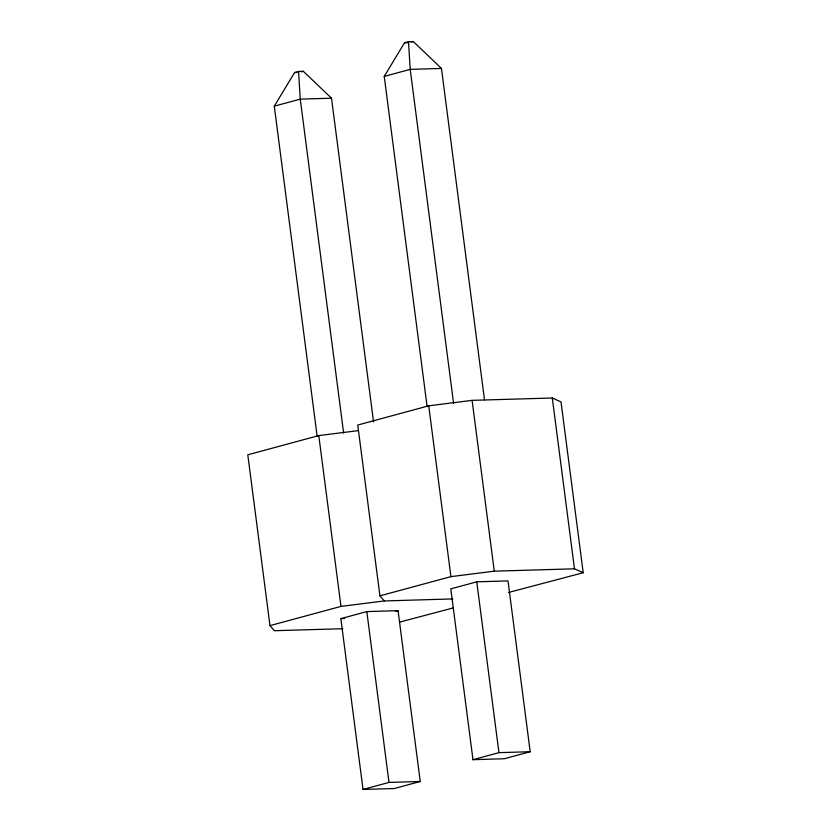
<?xml version="1.0" encoding="UTF-8"?>
<svg xmlns="http://www.w3.org/2000/svg" width="831" height="831" viewBox="0 0 831 831"><rect width="100%" height="100%" fill="white"/><g stroke="black" fill="none" stroke-linecap="round" stroke-linejoin="round"><path stroke-width="1.25" d="M317.151 436.254L274.282 106.171L294.579 72.546L298.558 71.466L303.357 71.321L331.507 98.214L373.545 421.878M427.103 406.484L384.234 76.4L404.531 42.765L408.509 41.695L413.308 41.55L441.458 68.443L484.494 399.804M301.362 71.861L303.357 71.321M411.314 42.09L413.308 41.55M274.282 106.171L300.261 99.138L331.507 98.214M384.234 76.4L410.213 69.368L441.458 68.443M358.317 430.614L318.782 435.589L247.794 454.806L269.982 625.629L274.375 630.719L342.933 628.703M508.447 592.482L583.206 572.736L561.018 401.913L552.293 397.997L472.091 400.355L428.734 405.819L357.745 425.036L379.933 595.858L384.327 600.948L452.885 598.922M269.982 625.629L340.97 606.401L384.327 600.948M379.933 595.858L450.921 576.631L494.279 571.177L574.481 568.809L583.206 572.736M340.845 618.628L366.814 611.595L398.059 610.681L420.247 781.493L394.278 788.526L363.033 789.45L340.845 618.628L344.595 618.524M476.765 581.825L450.797 588.857L472.974 759.679L504.23 758.755L530.199 751.723L508.011 580.9L476.765 581.825L498.953 752.647L472.974 759.679M395.587 611.346L398.059 610.681M453.331 607.897L399.753 622.076M363.033 789.45L389.001 782.418L420.247 781.493M404.531 42.765L408.125 42.661M294.579 72.546L296.979 72.474M498.953 752.647L530.199 751.723M552.293 397.997L574.481 568.809M472.091 400.355L494.279 571.177M453.581 403.295L410.213 69.368L408.509 41.695M428.734 405.819L450.921 576.631M343.629 433.076L300.261 99.138L298.558 71.466M366.814 611.595L389.001 782.418M318.782 435.589L340.97 606.401"/></g></svg>
